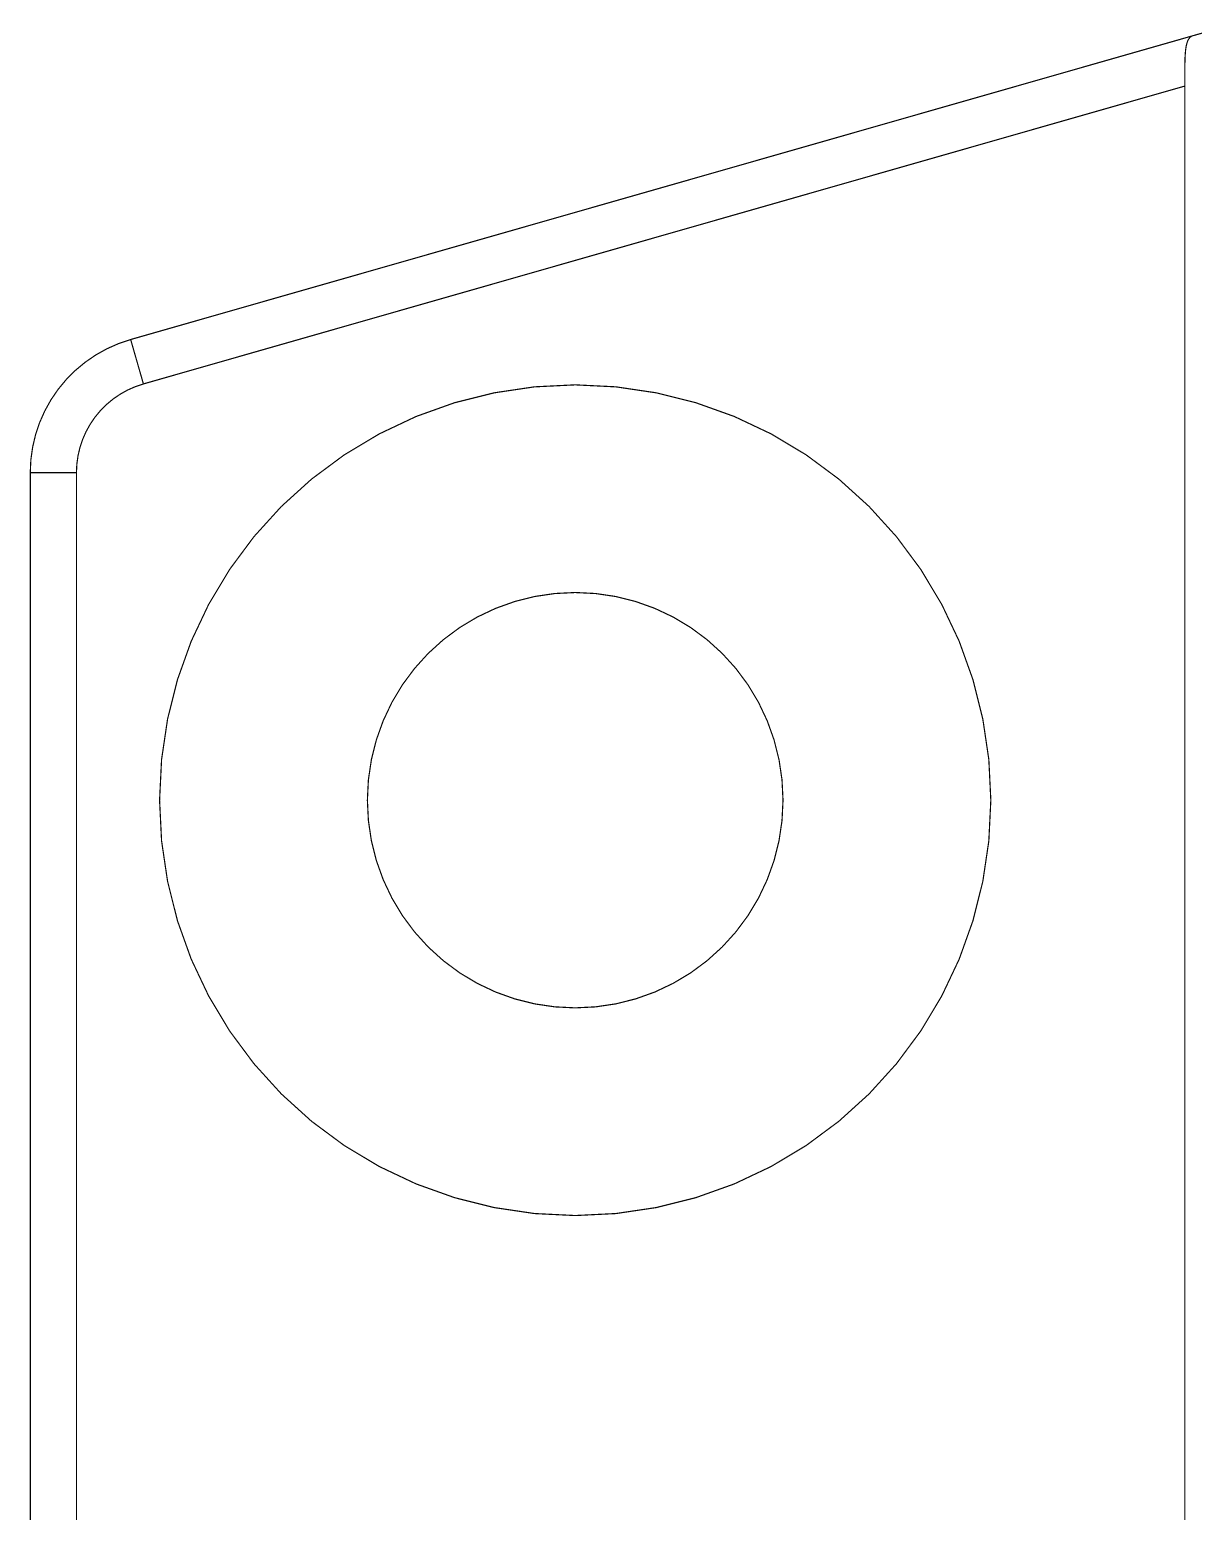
# Model space of a CAD drawing. Header units: millimetres. Extents: x 10 to 120, y 82 to 138.
# Drawn here: x 9.66 to 22.26, y 120.53 to 136.58 of the extents above; entities that cross this region are included whole.
import ezdxf

# ---------------------------------------------------------------- set-up
doc = ezdxf.new("R2010")
doc.units = ezdxf.units.MM
doc.layers.add('Mechanical10', color=56, linetype='Continuous')
doc.layers.add('Mechanical9', color=56, linetype='Continuous')

msp = doc.modelspace()

# ---------------------------------------------------------------- linework, layer by layer
at = {"layer": 'Mechanical10', "const_width": 0.0127}
for points in [[(10.894, 132.741), (22.169, 135.968)], [(10.756, 133.222), (10.894, 132.741)], [(9.669, 131.78), (10.169, 131.78)], [(10.169, 88.682), (10.169, 131.78)]]:
    msp.add_lwpolyline(points, dxfattribs=at)
at = {"layer": 'Mechanical10', "const_width": 0.00635}
for points in [[(22.166, 135.968, 1), (22.172, 135.968, 1)], [(10.753, 133.222, 1), (10.759, 133.222, 1)], [(10.89, 132.741, 1), (10.897, 132.741, 1)], [(10.89, 132.741, 1), (10.897, 132.741, 1)], [(10.89, 132.741, 1), (10.897, 132.741, 1)], [(9.666, 131.78, 1), (9.672, 131.78, 1)], [(10.166, 131.78, 1), (10.172, 131.78, 1)], [(10.166, 131.78, 1), (10.172, 131.78, 1)], [(10.166, 131.78, 1), (10.172, 131.78, 1)]]:
    msp.add_lwpolyline(points, format="xyb", close=True, dxfattribs=at)
at = {"layer": 'Mechanical10', "const_width": 0.0127}
msp.add_lwpolyline([(10.169, 131.78, -0.334747), (10.894, 132.741)], format="xyb", dxfattribs=at)
at = {"layer": 'Mechanical9', "const_width": 0.0127}
for points in [[(10.756, 133.222), (22.255, 136.513)], [(22.255, 136.513), (22.466, 136.573)], [(22.169, 136.129), (22.17, 136.206)], [(22.169, 84.494), (22.169, 135.968)], [(9.669, 88.682), (9.669, 131.78)]]:
    msp.add_lwpolyline(points, dxfattribs=at)
for points in [[(22.194, 136.439, -0.058807), (22.21, 136.475)], [(22.21, 136.475, -0.084173), (22.23, 136.499)], [(22.23, 136.499, -0.104523), (22.255, 136.513)], [(22.172, 136.277, -0.011872), (22.176, 136.339)], [(22.176, 136.339, -0.020172), (22.183, 136.393)], [(22.183, 136.393, -0.033271), (22.194, 136.439)], [(22.169, 135.968, -0.00137), (22.169, 136.129)], [(22.17, 136.206, -0.006622), (22.172, 136.277)], [(9.669, 131.78, -0.334747), (10.756, 133.222)]]:
    msp.add_lwpolyline(points, format="xyb", dxfattribs=at)
at = {"layer": 'Mechanical9'}
for points, const_width in [([(22.207, 136.475, 1), (22.213, 136.475, 1)], 0.00635), ([(22.207, 136.475, 1), (22.213, 136.475, 1)], 0.00635), ([(22.227, 136.499, 1), (22.233, 136.499, 1)], 0.00635), ([(22.227, 136.499, 1), (22.233, 136.499, 1)], 0.00635), ([(22.251, 136.513, 1), (22.258, 136.513, 1)], 0.00635), ([(22.251, 136.513, 1), (22.258, 136.513, 1)], 0.00635), ([(22.251, 136.513, 1), (22.258, 136.513, 1)], 0.00635), ([(22.173, 136.339, 1), (22.179, 136.339, 1)], 0.00635), ([(22.173, 136.339, 1), (22.179, 136.339, 1)], 0.00635), ([(22.18, 136.393, 1), (22.186, 136.393, 1)], 0.00635), ([(22.18, 136.393, 1), (22.186, 136.393, 1)], 0.00635), ([(22.191, 136.439, 1), (22.197, 136.439, 1)], 0.00635), ([(22.191, 136.439, 1), (22.197, 136.439, 1)], 0.00635), ([(22.167, 136.206, 1), (22.173, 136.206, 1)], 0.00635), ([(22.167, 136.206, 1), (22.173, 136.206, 1)], 0.00635), ([(22.166, 136.129, 1), (22.172, 136.129, 1)], 0.00635), ([(22.166, 136.129, 1), (22.172, 136.129, 1)], 0.00635), ([(22.169, 136.277, 1), (22.175, 136.277, 1)], 0.00635), ([(22.169, 136.277, 1), (22.175, 136.277, 1)], 0.00635), ([(22.166, 135.968, 1), (22.172, 135.968, 1)], 0.00635), ([(22.166, 135.968, 1), (22.172, 135.968, 1)], 0.00635), ([(10.753, 133.222, 1), (10.759, 133.222, 1)], 0.00635), ([(10.753, 133.222, 1), (10.759, 133.222, 1)], 0.00635), ([(20.069, 128.231, 1), (11.069, 128.231, 1)], 0.0127), ([(9.666, 131.78, 1), (9.672, 131.78, 1)], 0.00635), ([(9.666, 131.78, 1), (9.672, 131.78, 1)], 0.00635), ([(17.819, 128.231, 1), (13.319, 128.231, 1)], 0.0127), ([(11.066, 128.231, 1), (11.072, 128.231, 1)], 0.00635), ([(13.316, 128.231, 1), (13.322, 128.231, 1)], 0.00635), ([(17.816, 128.231, 1), (17.822, 128.231, 1)], 0.00635), ([(20.066, 128.231, 1), (20.072, 128.231, 1)], 0.00635)]:
    msp.add_lwpolyline(points, format="xyb", close=True, dxfattribs=dict(at, const_width=const_width))

doc.saveas('drawing.dxf')
